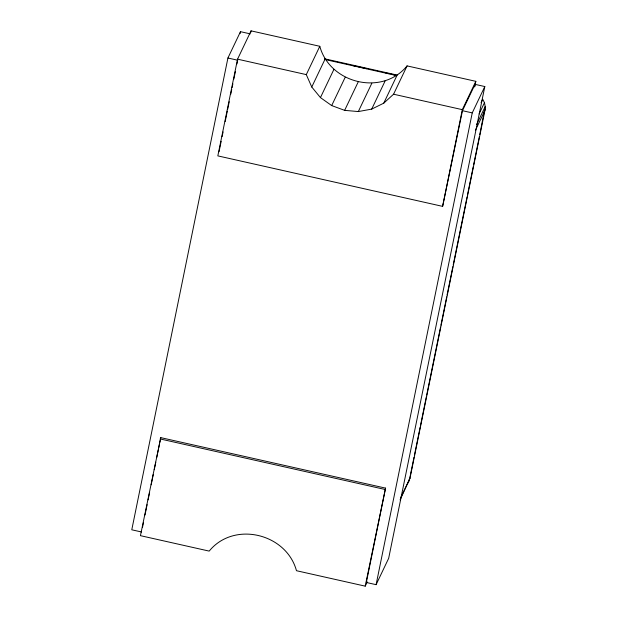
<?xml version="1.0" encoding="UTF-8"?>
<svg xmlns="http://www.w3.org/2000/svg" width="617" height="617" viewBox="0 0 617 617"><rect width="100%" height="100%" fill="white"/><g stroke="black" fill="none" stroke-linecap="round" stroke-linejoin="round"><path stroke-width="0.93" d="M479.771 134.583L485.224 106.463L484.453 102.723L482.725 99.268L481.075 102.723M250.255 33.866L240.483 31.675L227.92 58.013L131.776 529.795L141.548 531.985M240.098 33.557L240.483 31.675M474.689 86.935L475.83 81.336L407.073 65.896C382.316 96.337 329.871 83.534 319.799 46.29L251.05 30.85L237.545 59.17L217.832 155.885L442.613 206.371L462.465 110.698L475.028 84.352L484.808 86.55L388.664 558.331L376.1 584.669L366.328 582.471L385.556 488.116L160.775 437.63L140.437 535.664L209.186 551.104C233.951 520.663 286.396 533.466 296.469 570.71L365.218 586.15L367.262 581.862M142.512 527.265L143.468 522.553M145.01 515.002L147.124 504.621M148.088 499.909L149.623 492.358M151.165 484.808L153.278 474.427M154.235 469.714L155.777 462.164M156.741 457.444L158.276 449.901M158.662 448.011L159.433 444.232M159.811 442.35L160.775 437.63M219.035 151.736L221.156 141.355M222.112 136.635L223.076 131.922M225.19 121.541L227.303 111.16M227.688 109.271L229.231 101.728M230.766 94.177L231.73 89.457M232.115 87.575L232.879 83.796M233.843 79.076L235.385 71.533M236.92 63.983L237.692 60.211L227.92 58.013M250.672 32.716L251.05 30.85M365.218 586.15L385.556 488.116M442.613 206.371L462.318 109.656L475.83 81.336M474.65 86.241L475.028 84.352M376.1 584.669L472.244 112.888L484.808 86.55M409.973 477.088L414.015 457.274M414.4 455.385L420.169 427.08M420.555 425.198L426.324 396.885M426.702 395.003L440.546 327.064M440.931 325.174L446.7 296.87M447.086 294.988L452.855 266.675M453.24 264.793L467.084 196.854M467.47 194.964L473.239 166.659M473.625 164.77L479.394 136.465M400.086 499.924L409.989 478.221L484.977 110.235L485.224 106.463L476.571 124.611M409.773 477.874L408.739 481.777L407.66 483.319M407.073 65.896L393.569 94.216L383.751 103.17L371.696 109.109L358.323 111.561L344.641 110.358L331.691 105.584L320.447 97.594L311.762 87.005L306.294 74.611L319.799 46.29M311.762 87.005L325.267 58.684M320.447 97.594L333.951 69.281M331.691 105.584L345.196 77.264M344.641 110.358L358.153 82.038M358.323 111.561L371.827 83.249M371.696 109.109L385.201 80.788M383.751 103.17L397.255 74.858M479.101 113.96L484.453 102.723M475.499 130.118L484.977 110.235L484.97 109.101M400.919 497.24L409.989 478.221M324.449 58.754L396.677 74.973M324.611 59.217L326.486 59.633M352.754 65.533L356.503 66.374M358.384 66.798L366.822 68.695M385.586 72.906L389.335 73.747M391.209 74.171L394.965 75.012M325.93 59.71L396.284 75.513M237.545 59.17L306.294 74.611M393.569 94.216L462.318 109.656M462.465 110.698L472.244 112.888M160.15 438.949L384.923 489.435"/></g></svg>
